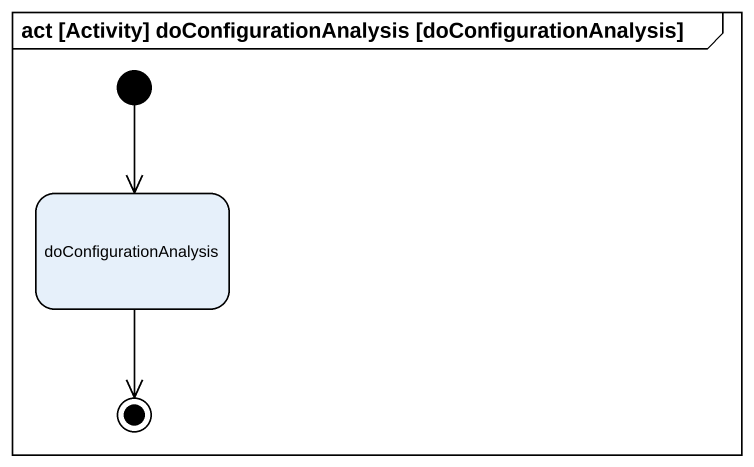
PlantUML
@startuml
mainframe act [Activity] doConfigurationAnalysis [doConfigurationAnalysis]
hide empty description
state doConfigurationAnalysis
[*] --> doConfigurationAnalysis
doConfigurationAnalysis --> [*]
@enduml
